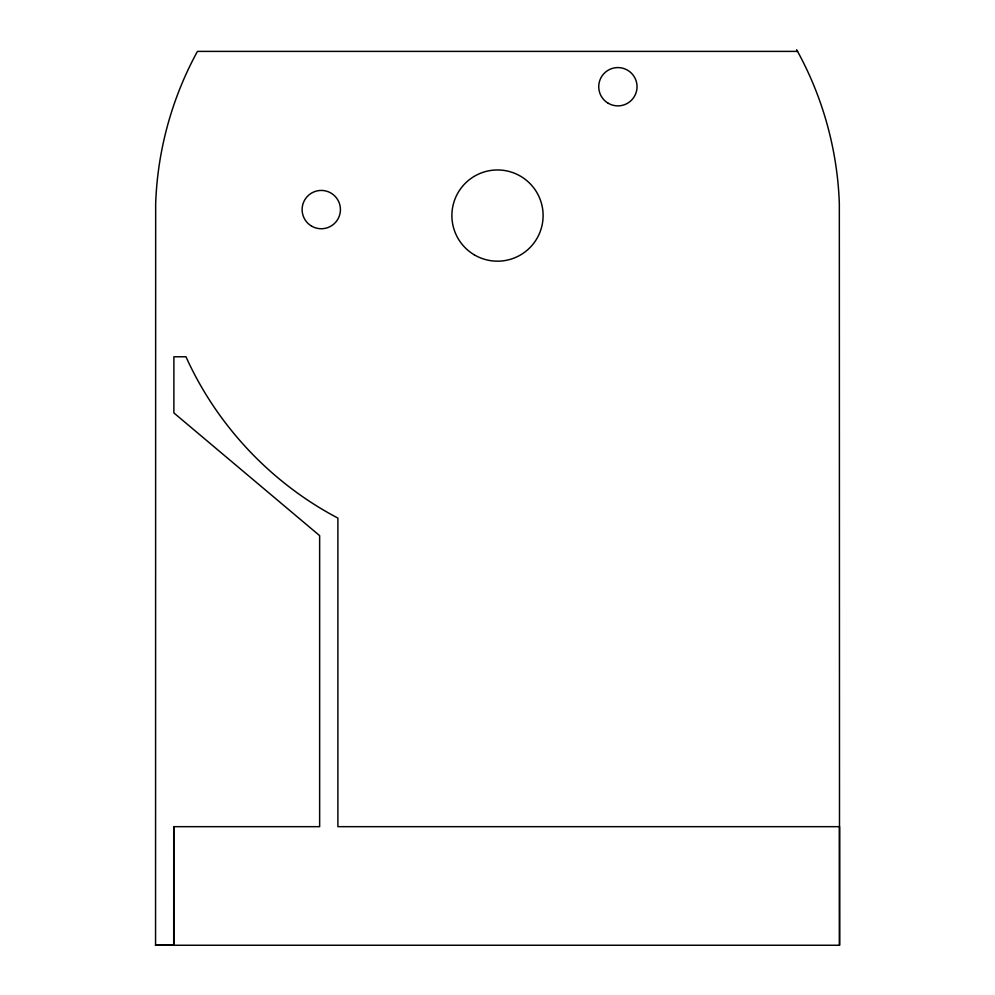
<?xml version="1.0" encoding="UTF-8"?>
<svg xmlns="http://www.w3.org/2000/svg" width="995" height="995" viewBox="0 0 995 995"><rect width="100%" height="100%" fill="white"/><g stroke="black" fill="none" stroke-linecap="round" stroke-linejoin="round"><path stroke-width="1.49" d="M173.702 945.25L173.739 826.671L319.644 826.671L319.644 535.646L173.876 412.925L173.889 356.77L185.965 356.757C216.873 425.4 271.225 483.11 337.89 518.084L337.89 826.671L839.531 826.671L839.531 945.25L155.469 945.25M797.555 51.392L197.445 51.392C171.911 97.958 157.484 150.556 155.668 203.639L155.556 945.25L173.802 945.25L173.739 826.671M796.647 49.75C822.741 96.726 837.491 149.934 839.332 203.639L839.531 945.25M608.293 103.306A19.154 19.154 0 0 0 637.036 86.739A19.154 19.154 0 0 0 608.318 70.135A19.154 19.154 0 0 0 608.293 103.306M311.547 226.089A19.154 19.154 0 0 0 340.427 209.758A19.154 19.154 0 0 0 311.833 192.918A19.154 19.154 0 0 0 311.547 226.089M474.354 254.869A45.608 45.608 0 0 0 543.108 215.965A45.608 45.608 0 0 0 475.038 175.879A45.608 45.608 0 0 0 474.354 254.869"/></g></svg>
